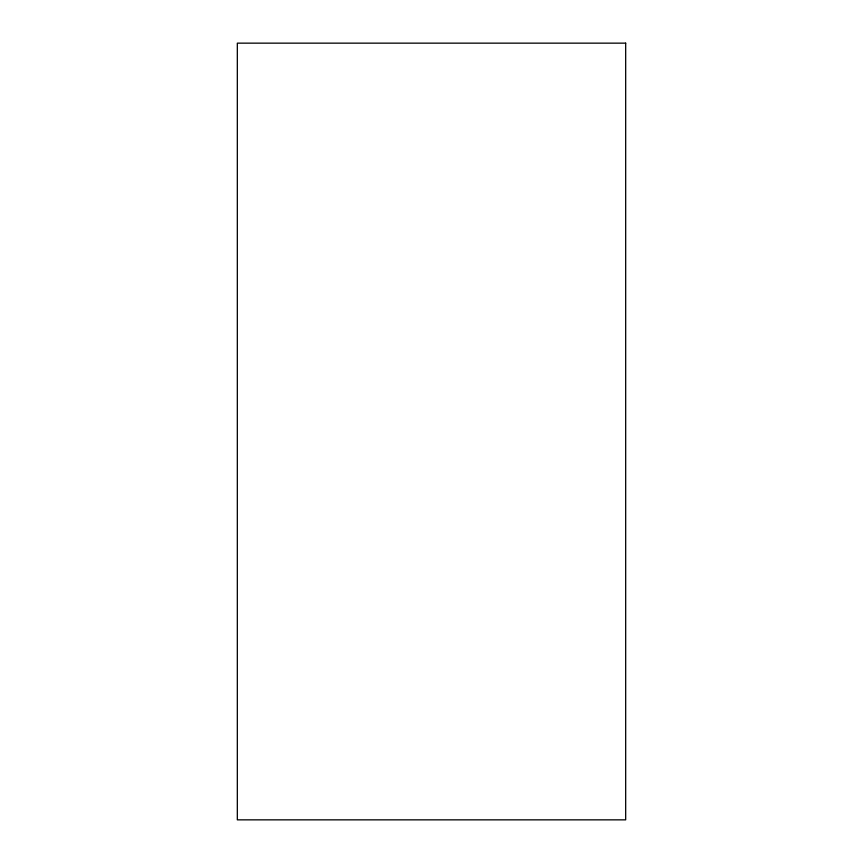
<?xml version="1.0" encoding="UTF-8"?>
<svg xmlns="http://www.w3.org/2000/svg" width="863" height="863" viewBox="0 0 863 863"><rect width="100%" height="100%" fill="white"/><g stroke="black" fill="none" stroke-linecap="round" stroke-linejoin="round"><path stroke-width="1.29" d="M625.675 43.15L237.325 43.15L237.325 819.85L625.675 819.85L625.675 43.15"/></g></svg>
